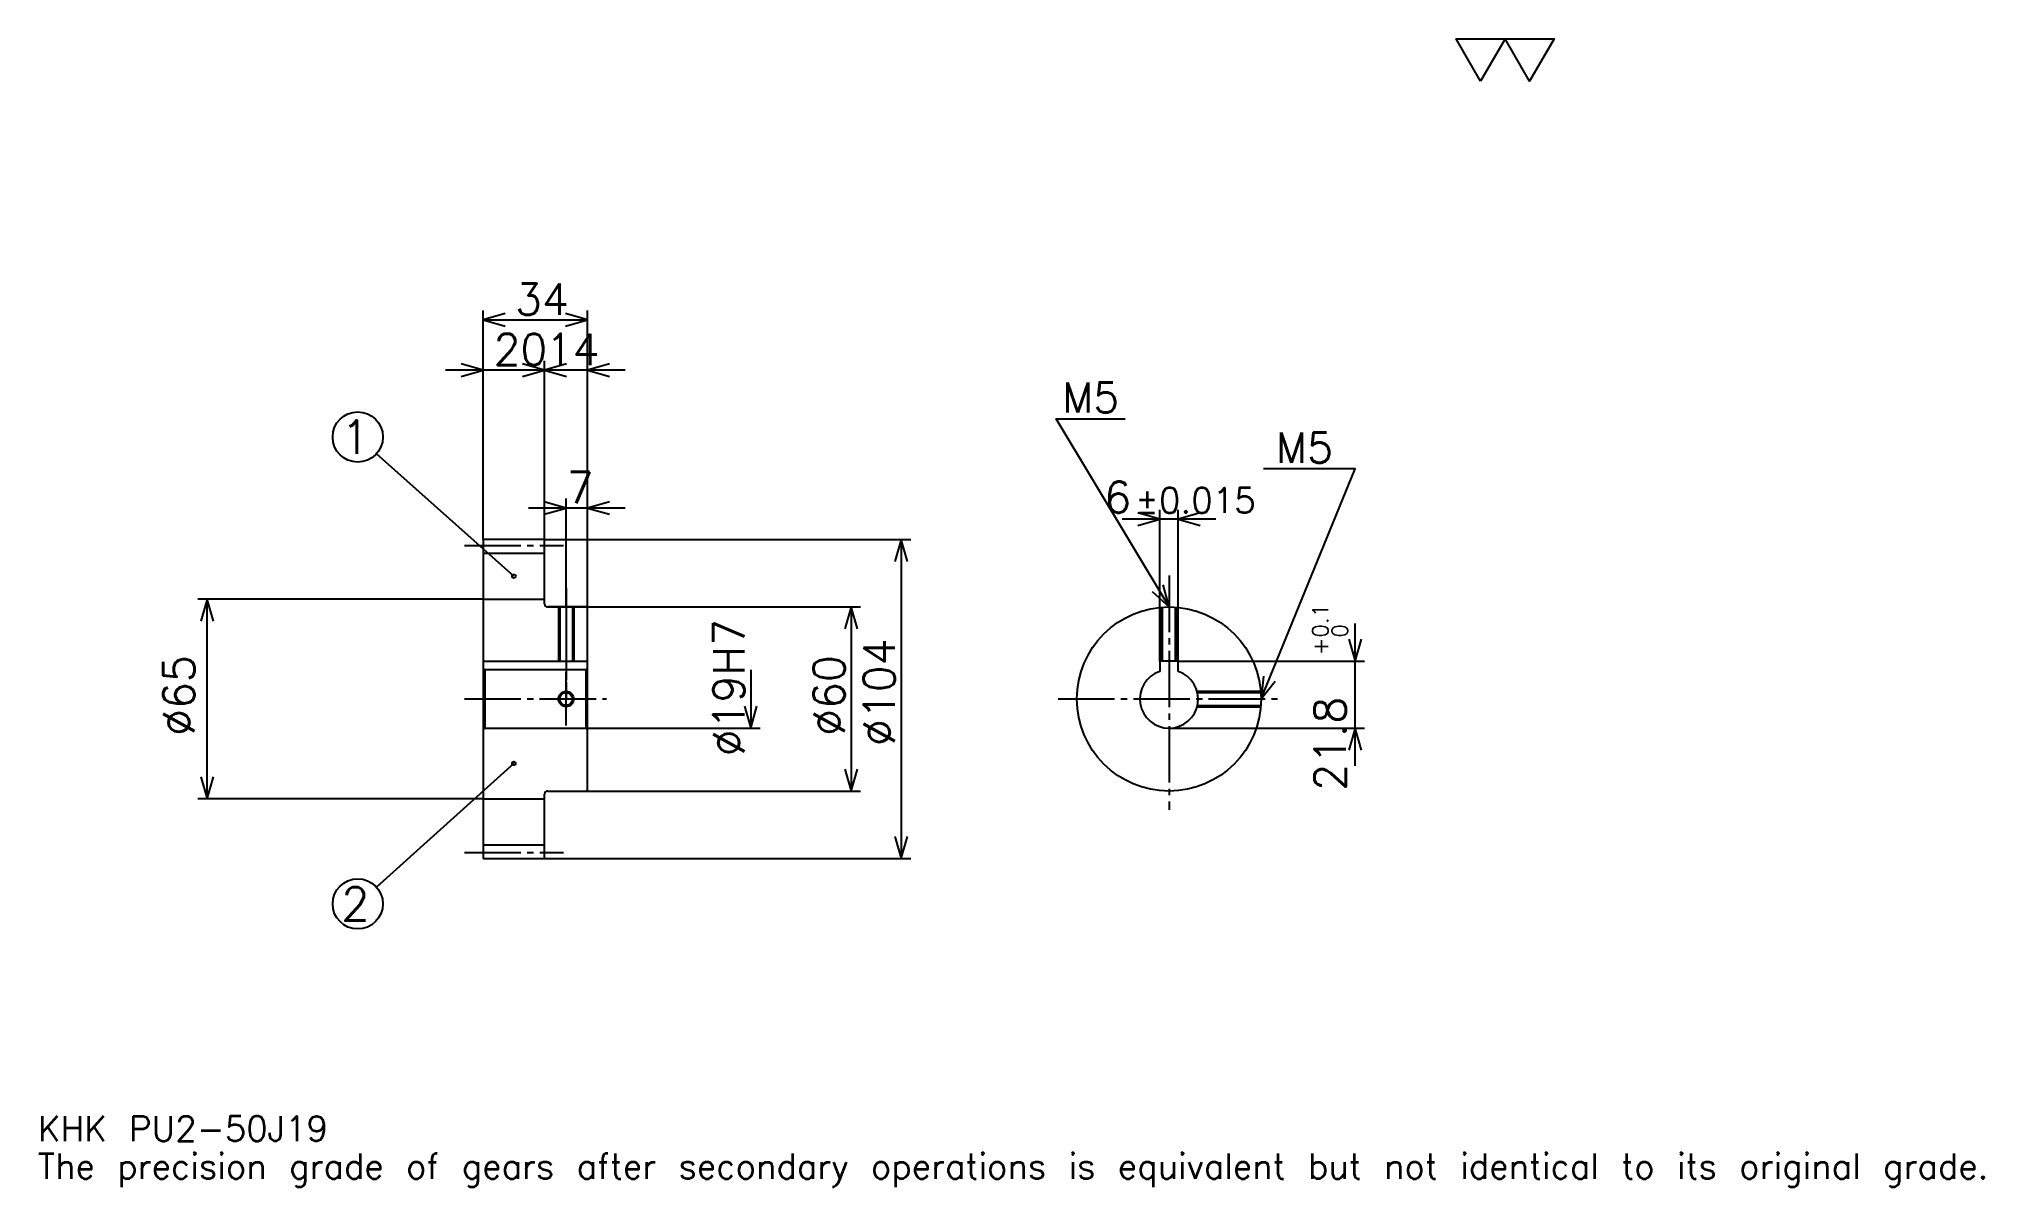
# Model space of a CAD drawing. Extents: x 21 to 654, y 7 to 382.
import ezdxf

# ---------------------------------------------------------------- set-up
doc = ezdxf.new("R2010")
doc.units = 0
doc.linetypes.add('DASHDOT', pattern=[24.521738, 18.391304, -2.043478, 2.043478, -2.043478])
doc.layers.get('0').update_dxf_attribs({"linetype": 'CONTINUOUS'})
doc.layers.add('DASHDOT', color=6, linetype='DASHDOT')
doc.styles.add('KANJI', font='TXT', dxfattribs={"bigfont": 'BIGFONT'})

msp = doc.modelspace()

# ---------------------------------------------------------------- linework, layer by layer
at = {"color": 5}
for p, q in [((165.521729, 218.543488), (165.521729, 293.130432)), ((199.521729, 218.543488), (199.521729, 293.130432)), ((165.521729, 290.065216), (199.521729, 290.065216)), ((197.782593, 273.717407), (153.260864, 273.717407)), ((211.782593, 273.717407), (173.260864, 273.717407)), ((185.521729, 218.543488), (185.521729, 276.782623)), ((175.521729, 206.543488), (130.75235, 246.472412)), ((211.782593, 228.76088), (180.260864, 228.76088)), ((192.521729, 218.543488), (192.521729, 231.826096)), ((385.913025, 178.843491), (385.913025, 228.217407)), ((391.913025, 178.843491), (391.913025, 228.217407)), ((404.173889, 225.152176), (373.652161, 225.152176)), ((165.521729, 218.443481), (165.521729, 218.543488)), ((185.421722, 218.543488), (199.521729, 218.543488)), ((185.521729, 218.443481), (185.521729, 218.543488)), ((192.521729, 196.543488), (192.521729, 218.543488)), ((192.521729, 196.543488), (192.521729, 218.543488)), ((199.521729, 218.543488), (304.760864, 218.543488)), ((199.521729, 196.043488), (199.521729, 218.543488)), ((301.695648, 218.543488), (301.695648, 114.543488)), ((165.521729, 199.043488), (72.543472, 199.043488)), ((75.608688, 134.043488), (75.608688, 199.043488)), ((186.521729, 196.543488), (199.521729, 196.543488)), ((199.521729, 196.543488), (288.413025, 196.543488)), ((285.347809, 196.543488), (285.347809, 136.543488)), ((449.565216, 144.782623), (449.565216, 191.104355)), ((391.913025, 178.843491), (452.630432, 178.843491)), ((252.652161, 176.043488), (252.652161, 157.043488)), ((199.521729, 157.043488), (255.717377, 157.043488)), ((388.913025, 157.043488), (452.630432, 157.043488)), ((175.521729, 145.543488), (130.728561, 105.241119)), ((165.521729, 134.043488), (72.543472, 134.043488)), ((186.521729, 136.543488), (199.521729, 136.543488)), ((199.521729, 136.543488), (288.413025, 136.543488)), ((185.421722, 114.543488), (199.521729, 114.543488)), ((199.521729, 114.543488), (304.760864, 114.543488))]:
    msp.add_line(p, q, dxfattribs=at)
at = {"color": 4}
for p, q in [((165.521729, 214.043488), (185.521729, 214.043488)), ((165.521729, 199.043488), (185.521729, 199.043488)), ((165.521729, 178.843491), (199.521729, 178.843491)), ((166.021729, 176.043488), (166.021729, 157.043488)), ((199.021729, 176.043488), (199.521729, 176.543488)), ((199.021729, 157.043488), (199.521729, 156.543488)), ((165.521729, 134.043488), (185.521729, 134.043488)), ((165.521729, 119.043488), (185.521729, 119.043488))]:
    msp.add_line(p, q, dxfattribs=at)
at = {"color": 7}
msp.add_lwpolyline([(490.434784, 367.82608), (482.46521, 381.639984), (514.343506, 381.639984), (506.373901, 367.82608), (498.404358, 381.639984), (490.434784, 367.82608)], dxfattribs=at)
at = {"color": 5}
for points in [[(172.673904, 292.108704), (165.521729, 290.065216), (172.673904, 288.021729)], [(192.369553, 288.021729), (199.521729, 290.065216), (192.369553, 292.108704)], [(158.369553, 271.67392), (165.521729, 273.717407), (158.369553, 275.760864)], [(178.369553, 271.67392), (185.521729, 273.717407), (178.369553, 275.760864)], [(192.673904, 275.760864), (185.521729, 273.717407), (192.673904, 271.67392)], [(206.673904, 275.760864), (199.521729, 273.717407), (206.673904, 271.67392)], [(388.913025, 196.543488), (352.130432, 257.847839), (374.608704, 257.847839)], [(418.913025, 166.543488), (449.565216, 241.5), (419.730408, 241.5)], [(185.369553, 226.717407), (192.521729, 228.76088), (185.369553, 230.804352)], [(206.673904, 230.804352), (199.521729, 228.76088), (206.673904, 226.717407)], [(378.760864, 223.108704), (385.913025, 225.152176), (378.760864, 227.195663)], [(399.065216, 227.195663), (391.913025, 225.152176), (399.065216, 223.108704)], [(303.739136, 211.391312), (301.695648, 218.543488), (299.652161, 211.391312)], [(383.481018, 201.625061), (388.913025, 196.543488), (386.985535, 203.727783)], [(77.652168, 191.891312), (75.608688, 199.043488), (73.565208, 191.891312)], [(287.391296, 189.391312), (285.347809, 196.543488), (283.304321, 189.391312)], [(447.521729, 185.995667), (449.565216, 178.843491), (451.608704, 185.995667)], [(419.72876, 173.936996), (418.913025, 166.543488), (423.511627, 172.39006)], [(250.608673, 164.195663), (252.652161, 157.043488), (254.695648, 164.195663)], [(451.608704, 149.891312), (449.565216, 157.043488), (447.521729, 149.891312)], [(73.565208, 141.195663), (75.608688, 134.043488), (77.652168, 141.195663)], [(283.304321, 143.695663), (285.347809, 136.543488), (287.391296, 143.695663)], [(299.652161, 121.695663), (301.695648, 114.543488), (303.739136, 121.695663)]]:
    msp.add_lwpolyline(points, dxfattribs=at)
at = {"color": 4}
for points in [[(185.521729, 197.543488), (185.521729, 218.443481), (185.421722, 218.543488), (165.621735, 218.543488), (165.521729, 218.443481), (165.521729, 156.543488)], [(186.521729, 136.543488), (199.021729, 136.543488), (199.521729, 137.043488), (199.521729, 196.043488), (199.021729, 196.543488), (186.521729, 196.543488)], [(190.021729, 196.543488), (190.021729, 178.843491)], [(190.456726, 196.543488), (190.456726, 178.843491)], [(194.586731, 196.543488), (194.586731, 178.843491)], [(195.021729, 196.543488), (195.021729, 178.843491)], [(386.413025, 178.843491), (386.413025, 196.439148)], [(386.848022, 178.843491), (386.848022, 196.472336)], [(390.978027, 178.843491), (390.978027, 196.472336)], [(391.413025, 178.843491), (391.413025, 196.439148)], [(391.913025, 175.557373), (391.913025, 178.843491), (385.913025, 178.843491), (385.913025, 175.557373)], [(165.521729, 156.543488), (166.021729, 157.043488), (199.021729, 157.043488), (199.021729, 176.043488), (166.021729, 176.043488), (165.521729, 176.543488)], [(398.078186, 169.043488), (418.808685, 169.043488)], [(398.185913, 168.60849), (418.841888, 168.60849)], [(398.078186, 164.043488), (418.808685, 164.043488)], [(398.185913, 164.478485), (418.841888, 164.478485)], [(165.521729, 156.543488), (165.521729, 114.643486), (165.621735, 114.543488), (185.421722, 114.543488), (185.521729, 114.643486), (185.521729, 135.543488)]]:
    msp.add_lwpolyline(points, dxfattribs=at)
at = {"color": 5}
for centre, radius in [((124.652161, 251.913055), 8.173913), ((175.521729, 206.543488), 0.613044), ((175.521729, 145.543488), 0.613044), ((124.652161, 99.773926), 8.173913)]:
    msp.add_circle(centre, radius, dxfattribs=at)
at = {"color": 4}
for centre, radius in [((388.913025, 166.543488), 30), ((192.521729, 166.543488), 2.065)]:
    msp.add_circle(centre, radius, dxfattribs=at)
at = {"color": 7}
msp.add_circle((192.521729, 166.543488), 2.5, dxfattribs=at)
at = {"color": 4}
for centre, radius, start, end in [((186.521729, 197.543488), 1, 180, 270), ((388.913025, 166.543488), 9.5, 108.408480326, 71.591519674), ((186.521729, 135.543488), 1, 90, 180)]:
    msp.add_arc(centre, radius, start, end, dxfattribs=at)
at = {"layer": 'DASHDOT', "color": 7}
for p, q in [((159.391296, 216.543488), (191.652161, 216.543488)), ((388.913025, 206.76088), (388.913025, 130.413055)), ((192.521729, 196.543488), (192.521729, 166.543488)), ((159.391296, 166.543488), (205.652161, 166.543488)), ((352.782593, 166.543488), (425.043457, 166.543488)), ((159.391296, 116.543488), (191.652161, 116.543488))]:
    msp.add_line(p, q, dxfattribs=at)
for points in [[(192.521729, 202.67392), (192.521729, 172.713058)], [(192.521729, 157.913055), (192.521729, 175.17392)], [(183.891296, 166.543488), (201.152161, 166.543488)]]:
    msp.add_lwpolyline(points, dxfattribs=at)

# ---------------------------------------------------------------- texts
at = {"color": 7, "style": 'KANJI'}
for s, height, p in [('34', 10.217391, (175.880432, 291.700012)), ('20', 10.217391, (168.880417, 275.352173)), ('14', 10.217391, (185.880432, 275.352173)), ('M5', 9.808696, (354.173889, 259.891296)), ('1', 10.898551, (119.202888, 246.463776)), ('M5', 9.808696, (423.817383, 243.543488)), ('7', 10.217391, (192.70108, 230.39566)), ('6', 10.217391, (367.822327, 227.195663)), ('%%p0.015', 8.173913, (377.936279, 227.195663)), ('2', 10.898551, (119.202888, 94.324654)), ('KHK PU2-50J19', 8.173913, (20.434782, 22.47826)), ('The precision grade of gears after secondary operations is equivalent but not identical to its original grade.', 8.173913, (20.434782, 10.217391))]:
    msp.add_text(s, height=height, dxfattribs=at).set_placement(p)
for s, height, p in [('%%c19H7', 10.217391, (250.608673, 147.896744)), ('0.1', 5.108696, (440.778259, 186.576691)), ('0', 5.108696, (447.113037, 186.576691)), ('%%c104', 10.217391, (299.652161, 151.217407)), ('+', 5.108696, (440.778259, 180.854965)), ('%%c65', 10.217391, (71.521729, 154.538055)), ('%%c60', 10.217391, (283.304321, 154.538055)), ('21.8', 10.217391, (446.5, 136.630035))]:
    msp.add_text(s, height=height, rotation=90, dxfattribs=at).set_placement(p)

doc.saveas('drawing.dxf')
